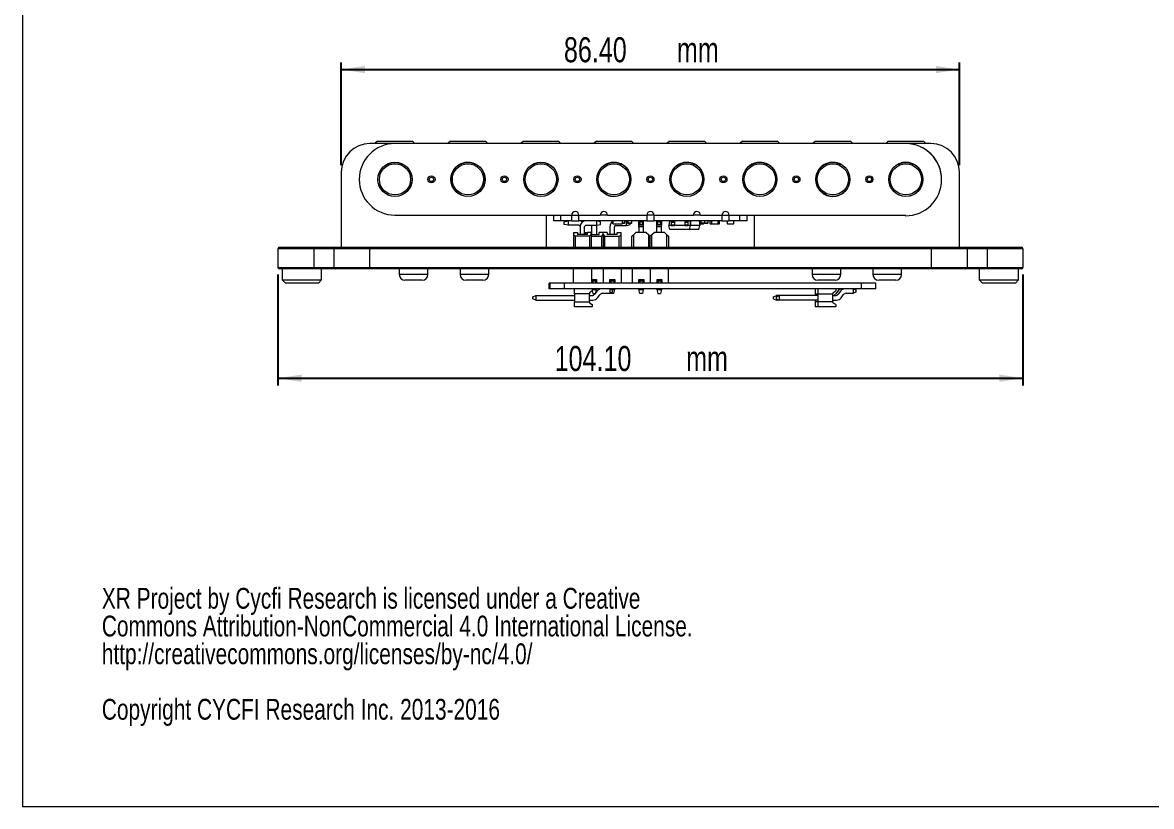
# Model space of a CAD drawing. Header units: millimetres. Extents: x 6 to 293, y 6 to 206.
# Drawn here: x 5.8 to 163.6, y 5.6 to 115.2 of the extents above; entities that cross this region are included whole.
import ezdxf

# ---------------------------------------------------------------- set-up
doc = ezdxf.new("R2010")
doc.units = ezdxf.units.MM
doc.layers.add('SLD-0', color=179, linetype='Continuous')
doc.styles.add('SLDTEXTSTYLE0', font='TXT', dxfattribs={"width": 0.75})
doc.dimstyles.new('SLDDIMSTYLE0', dxfattribs={"dimtxt": 3.5, "dimasz": 3.302, "dimexe": 0, "dimexo": 0.0625, "dimgap": 0.875, "dimtad": 1, "dimrnd": 1e-09, "dimzin": 4, "dimdsep": 46, "dimtxsty": 'SLDTEXTSTYLE0', "dimsah": 1, "dimcen": 0.09, "dimadec": 0, "dimazin": 1, "dimtfac": 1, "dimtofl": 0, "dimtmove": 0, "dimatfit": 3, "dimfxl": 1, "dimfrac": 2, "dimtolj": 1, "dimtzin": 12, "dimarcsym": 0})

# ---------------------------------------------------------------- blocks, each defined once
blk = doc.blocks.new('SW_NOTE_0')
at = {"color": 0, "linetype": 'Continuous', "lineweight": 0, "char_height": 2.9104, "attachment_point": 1, "style": 'SLDTEXTSTYLE0'}
for s, insert in [('XR Project by Cycfi Research is licensed under a Creative', (0, 3.75)), ('Commons Attribution-NonCommercial 4.0 International License.', (0, -0.13)), ('http://creativecommons.org/licenses/by-nc/4.0/', (0, -4.01)), ('Copyright CYCFI Research Inc. 2013-2016', (0, -11.77))]:
    blk.add_mtext(s, dxfattribs=dict(at, insert=insert))
blk = doc.blocks.new('_D_10')
at = {"layer": 'SLD-0'}
for p, q in [((50.36, 95.26), (50.36, 109.62)), ((136.76, 95.26), (136.76, 109.62)), ((50.36, 108.62), (136.76, 108.62))]:
    blk.add_line(p, q, dxfattribs=at)
for points in [[(50.36, 108.62), (53.66, 108.11), (53.66, 109.12)], [(136.76, 108.62), (133.46, 109.12), (133.46, 108.11)]]:
    blk.add_solid(points, dxfattribs=at)
at = {"layer": 'SLD-0', "char_height": 3.5, "attachment_point": 1, "style": 'SLDTEXTSTYLE0'}
for s, insert in [('86.40', (81.47, 113.13, 0.1)), ('mm', (97.26, 113.13, 0.1))]:
    blk.add_mtext(s, dxfattribs=dict(at, insert=insert))
blk = doc.blocks.new('_D_11')
at = {"layer": 'SLD-0'}
for p, q in [((41.51, 79.96), (41.51, 64.46)), ((145.61, 79.96), (145.61, 64.46)), ((41.51, 65.46), (145.61, 65.46))]:
    blk.add_line(p, q, dxfattribs=at)
for points in [[(41.51, 65.46), (44.81, 64.95), (44.81, 65.97)], [(145.61, 65.46), (142.31, 65.97), (142.31, 64.95)]]:
    blk.add_solid(points, dxfattribs=at)
at = {"layer": 'SLD-0', "char_height": 3.5, "attachment_point": 1, "style": 'SLDTEXTSTYLE0'}
for s, insert in [('104.10', (80.17, 69.97, 0.1)), ('mm', (98.55, 69.97, 0.1))]:
    blk.add_mtext(s, dxfattribs=dict(at, insert=insert))

msp = doc.modelspace()

# ---------------------------------------------------------------- linework, layer by layer
at = {"color": 7, "linetype": 'Continuous', "lineweight": 0}
for p, q in [((5.815, 205.595), (5.815, 5.595)), ((5.815, 5.595), (292.815, 5.595))]:
    msp.add_line(p, q, dxfattribs=at)
at = {"color": 7, "linetype": 'Continuous', "lineweight": 15}
for p, q in [((57.859, 98.259), (54.359, 98.259)), ((55.409, 98.615), (55.109, 98.315)), ((55.409, 98.597), (55.109, 98.297)), ((55.109, 98.315), (55.109, 98.297)), ((55.109, 98.315), (55.127, 98.315)), ((55.109, 98.297), (55.109, 98.259)), ((55.109, 98.297), (60.609, 98.297)), ((55.409, 98.615), (60.309, 98.615)), ((55.409, 98.597), (60.309, 98.597)), ((129.259, 98.259), (57.859, 98.259)), ((60.609, 98.315), (60.309, 98.615)), ((60.609, 98.297), (60.309, 98.597)), ((60.59, 98.315), (60.609, 98.315)), ((60.609, 98.297), (60.609, 98.315)), ((60.609, 98.259), (60.609, 98.297)), ((65.609, 98.615), (65.309, 98.315)), ((65.609, 98.597), (65.309, 98.297)), ((65.309, 98.315), (65.309, 98.297)), ((65.309, 98.315), (65.327, 98.315)), ((65.309, 98.297), (65.309, 98.259)), ((65.309, 98.297), (70.809, 98.297)), ((65.609, 98.615), (70.509, 98.615)), ((65.609, 98.597), (70.509, 98.597)), ((70.809, 98.315), (70.509, 98.615)), ((70.809, 98.297), (70.509, 98.597)), ((70.79, 98.315), (70.809, 98.315)), ((70.809, 98.297), (70.809, 98.315)), ((70.809, 98.259), (70.809, 98.297)), ((75.809, 98.615), (75.509, 98.315)), ((75.809, 98.597), (75.509, 98.297)), ((75.509, 98.315), (75.509, 98.297)), ((75.509, 98.315), (75.527, 98.315)), ((75.509, 98.297), (75.509, 98.259)), ((75.509, 98.297), (80.336, 98.297)), ((75.809, 98.615), (80.118, 98.615)), ((75.809, 98.597), (80.11, 98.597)), ((80.11, 98.597), (80.709, 98.597)), ((80.118, 98.615), (80.709, 98.615)), ((80.336, 98.297), (81.009, 98.297)), ((81.009, 98.315), (80.709, 98.615)), ((81.009, 98.297), (80.709, 98.597)), ((80.99, 98.315), (81.009, 98.315)), ((81.009, 98.297), (81.009, 98.315)), ((81.009, 98.259), (81.009, 98.297)), ((86.009, 98.615), (85.709, 98.315)), ((86.009, 98.597), (85.709, 98.297)), ((85.709, 98.315), (85.709, 98.297)), ((85.709, 98.315), (85.727, 98.315)), ((85.709, 98.297), (85.709, 98.259)), ((85.709, 98.297), (91.209, 98.297)), ((86.009, 98.615), (90.909, 98.615)), ((86.009, 98.597), (90.909, 98.597)), ((91.209, 98.315), (90.909, 98.615)), ((91.209, 98.297), (90.909, 98.597)), ((91.19, 98.315), (91.209, 98.315)), ((91.209, 98.297), (91.209, 98.315)), ((91.209, 98.259), (91.209, 98.297)), ((96.209, 98.615), (95.909, 98.315)), ((96.209, 98.597), (95.909, 98.297)), ((95.909, 98.315), (95.909, 98.297)), ((95.909, 98.315), (95.927, 98.315)), ((95.909, 98.297), (95.909, 98.259)), ((95.909, 98.297), (100.592, 98.297)), ((96.209, 98.615), (101.109, 98.615)), ((96.209, 98.597), (100.381, 98.597)), ((100.381, 98.597), (101.109, 98.597)), ((100.592, 98.297), (101.409, 98.297)), ((101.409, 98.315), (101.109, 98.615)), ((101.409, 98.297), (101.109, 98.597)), ((101.39, 98.315), (101.409, 98.315)), ((101.409, 98.297), (101.409, 98.315)), ((101.409, 98.259), (101.409, 98.297)), ((106.409, 98.615), (106.109, 98.315)), ((106.409, 98.597), (106.109, 98.297)), ((106.109, 98.315), (106.109, 98.297)), ((106.109, 98.315), (106.127, 98.315)), ((106.109, 98.297), (106.109, 98.259)), ((106.109, 98.297), (110.566, 98.297)), ((106.409, 98.615), (111.157, 98.615)), ((106.409, 98.597), (110.38, 98.597)), ((110.38, 98.597), (111.309, 98.597)), ((110.566, 98.297), (111.609, 98.297)), ((111.157, 98.615), (111.309, 98.615)), ((111.609, 98.315), (111.309, 98.615)), ((111.609, 98.297), (111.309, 98.597)), ((111.59, 98.315), (111.609, 98.315)), ((111.609, 98.297), (111.609, 98.315)), ((111.609, 98.259), (111.609, 98.297)), ((116.609, 98.615), (116.309, 98.315)), ((116.609, 98.597), (116.309, 98.297)), ((116.309, 98.315), (116.309, 98.297)), ((116.309, 98.315), (116.327, 98.315)), ((116.309, 98.297), (116.309, 98.259)), ((116.309, 98.297), (121.809, 98.297)), ((116.609, 98.615), (121.509, 98.615)), ((116.609, 98.597), (121.509, 98.597)), ((121.809, 98.315), (121.509, 98.615)), ((121.809, 98.297), (121.509, 98.597)), ((121.79, 98.315), (121.809, 98.315)), ((121.809, 98.297), (121.809, 98.315)), ((121.809, 98.259), (121.809, 98.297)), ((126.809, 98.615), (126.509, 98.315)), ((126.809, 98.597), (126.509, 98.297)), ((126.509, 98.315), (126.509, 98.297)), ((126.509, 98.315), (126.527, 98.315)), ((126.509, 98.297), (126.509, 98.259)), ((126.509, 98.297), (131.983, 98.297)), ((126.809, 98.615), (131.429, 98.615)), ((126.809, 98.597), (131.686, 98.597)), ((132.759, 98.259), (129.259, 98.259)), ((131.429, 98.615), (131.709, 98.615)), ((131.686, 98.597), (131.709, 98.597)), ((132.009, 98.315), (131.709, 98.615)), ((132.009, 98.297), (131.709, 98.597)), ((131.983, 98.297), (132.009, 98.297)), ((131.99, 98.315), (132.009, 98.315)), ((132.009, 98.297), (132.009, 98.315)), ((132.009, 98.259), (132.009, 98.297)), ((50.359, 94.259), (50.359, 83.759)), ((136.759, 83.759), (136.759, 94.259)), ((57.859, 88.259), (82.559, 88.259)), ((79.059, 83.759), (79.059, 88.259)), ((80.059, 87.466), (80.059, 88.259)), ((80.059, 87.459), (80.059, 87.466)), ((81.059, 87.466), (80.059, 87.466)), ((81.059, 87.459), (80.059, 87.459)), ((82.549, 87.466), (81.059, 87.466)), ((82.021, 87.459), (81.059, 87.459)), ((81.509, 87.336), (82.049, 87.466)), ((81.509, 86.966), (81.509, 87.336)), ((82.049, 86.836), (81.509, 86.966)), ((82.049, 87.466), (82.049, 86.836)), ((83.549, 86.836), (82.049, 86.836)), ((82.549, 88.259), (82.549, 87.466)), ((82.549, 87.466), (83.569, 87.466)), ((82.559, 88.266), (83.559, 88.266)), ((83.559, 88.259), (86.559, 88.259)), ((83.569, 87.466), (83.569, 88.259)), ((83.569, 87.466), (83.569, 87.466)), ((93.049, 87.466), (83.569, 87.466)), ((84.447, 87.459), (83.652, 87.459)), ((83.709, 87.46), (83.709, 87.45)), ((84.549, 86.836), (86.049, 86.836)), ((85.986, 86.836), (86.024, 86.644)), ((86.049, 86.836), (86.049, 87.466)), ((86.049, 86.836), (86.589, 86.966)), ((86.589, 87.336), (86.05, 87.466)), ((88.221, 87.459), (86.077, 87.459)), ((87.559, 88.266), (86.559, 88.266)), ((86.589, 86.966), (86.589, 87.336)), ((87.559, 88.259), (93.059, 88.259)), ((88.221, 87.466), (88.221, 87.116)), ((88.221, 87.146), (88.221, 87.436)), ((88.221, 87.436), (88.222, 87.436)), ((88.222, 87.146), (88.221, 87.146)), ((88.222, 87.116), (88.221, 87.116)), ((88.222, 87.436), (88.222, 87.466)), ((88.222, 87.436), (88.224, 87.436)), ((88.222, 87.116), (88.222, 87.146)), ((88.225, 87.146), (88.222, 87.146)), ((88.225, 87.116), (88.222, 87.116)), ((88.224, 87.466), (88.224, 87.436)), ((88.224, 87.436), (88.225, 87.436)), ((88.225, 87.436), (88.225, 87.146)), ((88.225, 87.116), (88.225, 87.146)), ((88.225, 87.146), (88.225, 87.146)), ((88.226, 87.116), (88.225, 87.116)), ((88.226, 87.116), (88.226, 87.466)), ((88.369, 87.116), (88.226, 87.116)), ((88.227, 87.106), (88.227, 87.116)), ((88.23, 87.106), (88.227, 87.106)), ((88.23, 87.106), (88.23, 87.116)), ((88.369, 87.106), (88.23, 87.106)), ((88.369, 87.021), (88.369, 87.461)), ((89.624, 87.016), (88.374, 87.016)), ((88.709, 86.829), (90.209, 86.829)), ((89.629, 87.461), (89.629, 87.021)), ((89.925, 87.116), (89.629, 87.116)), ((89.917, 87.106), (89.629, 87.106)), ((89.917, 87.106), (89.917, 87.116)), ((89.925, 87.466), (89.925, 87.116)), ((90.414, 87.459), (89.925, 87.459)), ((90.209, 86.83), (90.208, 87.459)), ((90.414, 87.41), (90.209, 87.459)), ((90.209, 86.83), (90.749, 86.96)), ((90.414, 87.466), (90.414, 87.116)), ((90.414, 87.436), (90.415, 87.436)), ((90.414, 87.146), (90.414, 87.436)), ((90.415, 87.146), (90.414, 87.146)), ((90.414, 87.116), (90.415, 87.116)), ((90.415, 87.436), (90.415, 87.466)), ((90.415, 87.436), (90.418, 87.436)), ((90.415, 87.116), (90.415, 87.146)), ((90.418, 87.146), (90.415, 87.146)), ((90.415, 87.116), (90.418, 87.116)), ((90.418, 87.461), (90.418, 87.436)), ((90.419, 87.461), (90.418, 87.461)), ((90.418, 87.436), (90.419, 87.436)), ((90.418, 87.116), (90.418, 87.146)), ((90.418, 87.146), (90.419, 87.146)), ((90.419, 87.116), (90.418, 87.116)), ((90.419, 87.116), (90.419, 87.461)), ((90.419, 87.436), (90.419, 87.146)), ((90.929, 87.116), (90.419, 87.116)), ((90.422, 87.106), (90.422, 87.116)), ((90.423, 87.106), (90.422, 87.106)), ((90.423, 87.106), (90.423, 87.116)), ((90.923, 87.106), (90.423, 87.106)), ((90.749, 86.96), (90.749, 87.106)), ((90.923, 87.106), (90.923, 87.116)), ((90.929, 87.466), (90.929, 87.116)), ((91.939, 87.459), (90.929, 87.459)), ((91.939, 86.839), (91.939, 87.466)), ((91.939, 86.839), (92.069, 86.969)), ((92.569, 86.839), (91.939, 86.839)), ((91.939, 86.639), (91.939, 86.839)), ((91.942, 87.466), (92.069, 87.339)), ((92.069, 87.339), (92.069, 86.969)), ((92.439, 87.339), (92.069, 87.339)), ((92.069, 86.969), (92.439, 86.969)), ((92.439, 87.339), (92.566, 87.466)), ((92.439, 86.969), (92.439, 87.339)), ((92.439, 86.969), (92.569, 86.839)), ((92.569, 87.466), (92.569, 86.839)), ((93.049, 87.459), (92.569, 87.459)), ((92.569, 86.839), (92.569, 86.639)), ((92.569, 86.836), (92.569, 86.836)), ((93.049, 88.259), (93.049, 87.466)), ((93.049, 87.466), (93.049, 87.459)), ((93.049, 87.466), (94.069, 87.466)), ((93.049, 87.459), (94.069, 87.459)), ((94.059, 88.266), (93.059, 88.266)), ((94.059, 88.259), (99.559, 88.259)), ((94.069, 87.466), (94.069, 88.259)), ((94.069, 87.459), (94.069, 87.466)), ((103.549, 87.466), (94.069, 87.466)), ((94.441, 87.459), (94.069, 87.459)), ((94.479, 86.836), (94.479, 87.466)), ((94.609, 87.336), (94.479, 87.466)), ((94.479, 86.836), (94.609, 86.966)), ((95.109, 86.836), (94.479, 86.836)), ((94.479, 86.651), (94.479, 86.836)), ((94.609, 86.966), (94.609, 87.336)), ((94.979, 87.336), (94.609, 87.336)), ((94.609, 86.966), (94.979, 86.966)), ((94.979, 87.336), (95.109, 87.466)), ((94.979, 86.966), (94.979, 87.336)), ((95.109, 86.836), (94.979, 86.966)), ((95.109, 87.466), (95.109, 86.836)), ((96.476, 87.459), (95.147, 87.459)), ((96.234, 87.443), (96.154, 86.793)), ((96.281, 86.243), (96.154, 86.793)), ((96.476, 86.793), (96.154, 86.793)), ((96.476, 87.443), (96.234, 87.443)), ((96.476, 87.466), (96.476, 87.396)), ((96.476, 87.396), (96.96, 87.396)), ((96.476, 87.396), (96.476, 87.296)), ((96.476, 87.296), (96.96, 87.296)), ((96.476, 87.296), (96.476, 86.893)), ((96.476, 86.893), (96.96, 86.893)), ((96.476, 86.893), (96.476, 86.793)), ((96.476, 86.793), (96.96, 86.793)), ((96.96, 87.466), (96.96, 87.396)), ((97.413, 87.459), (96.96, 87.459)), ((98.349, 87.443), (96.96, 87.443)), ((96.96, 87.296), (96.96, 87.396)), ((96.96, 86.893), (96.96, 87.296)), ((96.96, 86.793), (96.96, 86.893)), ((98.349, 86.793), (96.96, 86.793)), ((97.413, 87.466), (97.413, 87.443)), ((97.896, 87.443), (97.896, 87.466)), ((98.256, 87.443), (98.256, 87.466)), ((98.349, 87.466), (98.349, 87.396)), ((98.832, 87.396), (98.349, 87.396)), ((98.349, 87.396), (98.349, 87.296)), ((98.349, 87.296), (98.832, 87.296)), ((98.349, 87.296), (98.349, 86.893)), ((98.349, 86.893), (98.832, 86.893)), ((98.349, 86.893), (98.349, 86.793)), ((98.349, 86.793), (98.832, 86.793)), ((98.832, 87.466), (98.832, 87.396)), ((99.075, 87.443), (98.832, 87.443)), ((98.832, 87.296), (98.832, 87.396)), ((98.832, 86.893), (98.832, 87.296)), ((98.832, 86.793), (98.832, 86.893)), ((99.154, 86.793), (98.832, 86.793)), ((99.027, 86.243), (99.154, 86.793)), ((99.075, 87.443), (99.154, 86.793)), ((99.193, 87.396), (99.08, 87.396)), ((99.193, 86.793), (99.154, 86.793)), ((99.193, 87.466), (99.193, 87.396)), ((99.645, 87.459), (99.193, 87.459)), ((100.371, 87.443), (99.193, 87.443)), ((99.193, 87.296), (99.193, 87.396)), ((99.193, 86.893), (99.193, 87.296)), ((99.193, 86.793), (99.193, 86.893)), ((100.451, 86.793), (99.193, 86.793)), ((100.559, 88.266), (99.559, 88.266)), ((99.645, 87.466), (99.645, 87.443)), ((100.129, 87.443), (100.129, 87.466)), ((100.324, 86.243), (100.451, 86.793)), ((100.371, 87.443), (100.451, 86.793)), ((100.973, 87.016), (100.424, 87.016)), ((100.559, 88.259), (103.559, 88.259)), ((100.591, 87.466), (100.591, 87.116)), ((100.591, 87.146), (100.591, 87.436)), ((100.591, 87.436), (100.592, 87.436)), ((100.592, 87.146), (100.591, 87.146)), ((100.591, 87.116), (100.592, 87.116)), ((100.592, 87.436), (100.592, 87.466)), ((100.592, 87.436), (100.595, 87.436)), ((100.592, 87.116), (100.592, 87.146)), ((100.595, 87.146), (100.592, 87.146)), ((100.592, 87.116), (100.595, 87.116)), ((100.595, 87.461), (100.595, 87.436)), ((100.596, 87.461), (100.595, 87.461)), ((100.595, 87.436), (100.596, 87.436)), ((100.595, 87.116), (100.595, 87.146)), ((100.595, 87.146), (100.596, 87.146)), ((100.596, 87.116), (100.595, 87.116)), ((100.596, 87.116), (100.596, 87.461)), ((100.596, 87.436), (100.596, 87.146)), ((101.106, 87.116), (100.596, 87.116)), ((100.599, 87.106), (100.599, 87.116)), ((100.6, 87.106), (100.599, 87.106)), ((100.6, 87.106), (100.6, 87.116)), ((101.1, 87.106), (100.6, 87.106)), ((100.978, 87.106), (100.978, 87.021)), ((101.1, 87.106), (101.1, 87.116)), ((101.59, 87.106), (101.1, 87.106)), ((101.106, 87.466), (101.106, 87.116)), ((101.596, 87.116), (101.106, 87.116)), ((101.59, 87.106), (101.59, 87.116)), ((101.596, 87.466), (101.596, 87.116)), ((101.909, 87.459), (101.596, 87.459)), ((101.909, 87.021), (101.909, 87.461)), ((102.144, 87.016), (101.914, 87.016)), ((102.139, 87.021), (102.139, 87.461)), ((102.994, 87.016), (102.144, 87.016)), ((103.164, 87.016), (102.994, 87.016)), ((102.999, 87.461), (102.999, 87.021)), ((103.169, 87.461), (103.169, 87.021)), ((103.549, 87.459), (103.169, 87.459)), ((103.549, 88.259), (103.549, 87.466)), ((103.549, 87.466), (103.549, 87.459)), ((103.549, 87.466), (104.569, 87.466)), ((103.549, 87.459), (104.322, 87.459)), ((103.559, 88.266), (104.559, 88.266)), ((104.322, 87.021), (104.322, 87.461)), ((104.324, 87.021), (104.324, 87.461)), ((104.329, 87.016), (104.327, 87.016)), ((105.179, 87.016), (104.329, 87.016)), ((104.559, 88.259), (129.259, 88.259)), ((104.569, 87.466), (104.569, 88.259)), ((106.059, 87.466), (104.569, 87.466)), ((105.184, 87.461), (105.184, 87.021)), ((106.059, 87.459), (105.184, 87.459)), ((107.059, 87.466), (106.059, 87.466)), ((107.059, 87.459), (106.059, 87.459)), ((107.059, 87.466), (107.059, 88.259)), ((107.059, 87.459), (107.059, 87.466)), ((108.059, 88.259), (108.059, 83.759)), ((82.799, 85.851), (82.799, 85.551)), ((82.799, 85.851), (83.349, 85.851)), ((83.049, 85.301), (82.799, 85.551)), ((82.799, 85.551), (82.799, 83.759)), ((85.049, 85.301), (83.049, 85.301)), ((83.049, 85.301), (83.049, 83.759)), ((83.349, 85.851), (83.349, 85.551)), ((84.749, 85.551), (83.349, 85.551)), ((83.734, 86.651), (83.734, 85.551)), ((84.364, 85.551), (84.364, 86.651)), ((84.459, 85.844), (84.749, 85.844)), ((84.459, 85.844), (84.459, 85.551)), ((84.749, 85.551), (84.749, 85.851)), ((85.299, 85.851), (84.749, 85.851)), ((85.049, 85.301), (85.299, 85.551)), ((85.049, 85.301), (85.049, 83.759)), ((85.299, 85.551), (85.299, 85.851)), ((85.299, 85.551), (85.299, 83.759)), ((85.299, 85.544), (86.409, 85.544)), ((86.709, 85.294), (85.299, 85.294)), ((85.394, 85.544), (85.394, 86.644)), ((86.024, 86.644), (86.024, 85.544)), ((86.409, 85.544), (86.409, 85.844)), ((86.959, 85.844), (86.409, 85.844)), ((86.709, 85.294), (86.959, 85.544)), ((86.709, 85.294), (86.709, 83.759)), ((86.959, 85.544), (86.959, 85.844)), ((87.509, 85.844), (86.959, 85.844)), ((86.959, 85.544), (86.959, 83.759)), ((86.959, 85.544), (87.209, 85.294)), ((89.209, 85.294), (87.209, 85.294)), ((87.209, 83.759), (87.209, 85.294)), ((87.509, 85.844), (87.509, 85.544)), ((88.909, 85.544), (87.509, 85.544)), ((87.894, 86.644), (87.894, 85.544)), ((88.524, 85.544), (88.524, 86.644)), ((88.909, 85.544), (88.909, 85.844)), ((88.909, 85.844), (89.459, 85.844)), ((89.459, 85.544), (89.209, 85.294)), ((89.209, 83.759), (89.209, 85.294)), ((89.459, 85.544), (89.459, 85.844)), ((89.459, 83.759), (89.459, 85.544)), ((90.984, 85.301), (91.234, 85.551)), ((90.984, 83.759), (90.984, 85.301)), ((91.534, 85.851), (91.234, 85.551)), ((91.234, 83.759), (91.234, 85.551)), ((92.974, 85.851), (91.534, 85.851)), ((92.569, 86.639), (91.939, 86.639)), ((91.939, 86.639), (91.939, 85.851)), ((92.569, 86.639), (92.569, 85.851)), ((92.974, 85.851), (93.274, 85.551)), ((93.274, 85.551), (93.274, 83.759)), ((93.524, 85.301), (93.274, 85.551)), ((93.774, 85.551), (93.524, 85.301)), ((93.524, 83.759), (93.524, 85.301)), ((93.774, 85.551), (94.074, 85.851)), ((93.774, 83.759), (93.774, 85.551)), ((95.514, 85.851), (94.074, 85.851)), ((94.479, 85.851), (94.479, 86.651)), ((94.479, 86.651), (95.109, 86.651)), ((95.109, 85.851), (95.109, 86.651)), ((95.514, 85.851), (95.814, 85.551)), ((95.814, 85.551), (95.814, 83.759)), ((95.814, 85.551), (96.064, 85.301)), ((96.064, 85.301), (96.064, 83.759)), ((99.027, 86.243), (96.281, 86.243)), ((100.324, 86.243), (99.027, 86.243)), ((41.709, 83.759), (46.509, 83.759)), ((46.509, 83.559), (46.509, 83.759)), ((46.509, 83.759), (49.509, 83.759)), ((49.509, 83.759), (54.309, 83.759)), ((54.309, 83.759), (132.809, 83.759)), ((54.309, 83.559), (54.309, 83.759)), ((132.809, 83.759), (132.809, 83.559)), ((132.809, 83.759), (137.609, 83.759)), ((137.609, 83.759), (140.609, 83.759)), ((140.609, 83.759), (140.609, 83.559)), ((140.609, 83.759), (145.409, 83.759)), ((46.509, 83.559), (41.509, 83.559)), ((41.509, 83.559), (41.509, 80.959)), ((46.509, 83.559), (46.509, 80.959)), ((49.309, 83.559), (46.509, 83.559)), ((54.309, 83.559), (49.309, 83.559)), ((49.309, 83.559), (49.309, 80.959)), ((132.809, 83.559), (54.309, 83.559)), ((54.309, 83.559), (54.309, 80.959)), ((132.809, 83.559), (132.809, 80.959)), ((137.809, 83.559), (132.809, 83.559)), ((137.809, 83.559), (137.809, 80.959)), ((140.609, 83.559), (137.809, 83.559)), ((140.609, 83.559), (140.609, 80.959)), ((145.609, 83.559), (140.609, 83.559)), ((145.609, 83.559), (145.609, 80.959)), ((41.509, 80.959), (46.509, 80.959)), ((46.509, 80.759), (41.709, 80.759)), ((42.109, 80.759), (42.109, 79.209)), ((46.509, 80.759), (46.509, 80.959)), ((46.509, 80.959), (49.309, 80.959)), ((49.509, 80.759), (46.509, 80.759)), ((47.609, 79.209), (47.609, 80.759)), ((49.309, 80.959), (54.309, 80.959)), ((54.309, 80.759), (49.509, 80.759)), ((54.309, 80.959), (132.809, 80.959)), ((54.309, 80.759), (54.309, 80.959)), ((132.809, 80.759), (54.309, 80.759)), ((58.459, 80.759), (58.459, 79.959)), ((62.459, 79.959), (62.459, 80.759)), ((66.959, 80.759), (66.959, 79.959)), ((70.959, 79.959), (70.959, 80.759)), ((82.831, 78.759), (82.831, 80.759)), ((85.371, 78.759), (85.371, 80.759)), ((86.97, 80.759), (86.97, 78.759)), ((89.51, 78.759), (89.51, 80.759)), ((91.017, 80.759), (91.017, 78.759)), ((93.557, 78.759), (93.557, 80.759)), ((96.097, 78.759), (96.097, 80.759)), ((116.159, 80.759), (116.159, 79.959)), ((120.159, 79.959), (120.159, 80.759)), ((124.659, 80.759), (124.659, 79.959)), ((128.659, 79.959), (128.659, 80.759)), ((132.809, 80.759), (132.809, 80.959)), ((132.809, 80.959), (137.809, 80.959)), ((137.609, 80.759), (132.809, 80.759)), ((140.609, 80.759), (137.609, 80.759)), ((137.809, 80.959), (140.609, 80.959)), ((139.509, 80.759), (139.509, 79.209)), ((140.609, 80.959), (140.609, 80.759)), ((140.609, 80.959), (145.609, 80.959)), ((145.409, 80.759), (140.609, 80.759)), ((145.009, 79.209), (145.009, 80.759)), ((42.109, 79.209), (42.559, 78.759)), ((42.109, 79.209), (47.609, 79.209)), ((47.159, 78.759), (47.609, 79.209)), ((61.659, 79.159), (59.259, 79.159)), ((70.159, 79.159), (67.759, 79.159)), ((85.371, 79.259), (86.04, 79.259)), ((85.394, 79.259), (85.394, 78.759)), ((85.5, 79.259), (85.5, 79.009)), ((85.9, 79.009), (85.5, 79.009)), ((85.5, 79.009), (85.5, 78.759)), ((85.9, 79.259), (85.9, 79.009)), ((85.9, 79.009), (85.9, 78.759)), ((86.024, 78.759), (86.024, 79.259)), ((86.04, 79.259), (86.04, 78.759)), ((87.9, 79.259), (88.58, 79.259)), ((87.9, 78.759), (87.9, 79.259)), ((88.04, 79.259), (88.04, 79.009)), ((88.44, 79.009), (88.04, 79.009)), ((88.04, 79.009), (88.04, 78.759)), ((88.44, 79.259), (88.44, 79.009)), ((88.44, 79.009), (88.44, 78.759)), ((88.524, 79.259), (88.524, 78.759)), ((88.58, 79.259), (88.58, 78.759)), ((91.947, 78.759), (91.947, 79.259)), ((91.947, 79.259), (92.627, 79.259)), ((92.087, 79.259), (92.087, 79.009)), ((92.487, 79.009), (92.087, 79.009)), ((92.087, 79.009), (92.087, 78.759)), ((92.487, 79.259), (92.487, 79.009)), ((92.487, 79.009), (92.487, 78.759)), ((92.569, 79.259), (92.569, 78.759)), ((92.627, 79.259), (92.627, 78.759)), ((94.487, 79.259), (95.167, 79.259)), ((94.487, 78.759), (94.487, 79.259)), ((94.627, 79.259), (94.627, 79.009)), ((95.027, 79.009), (94.627, 79.009)), ((94.627, 79.009), (94.627, 78.759)), ((95.027, 79.259), (95.027, 79.009)), ((95.027, 79.009), (95.027, 78.759)), ((95.109, 79.259), (95.109, 78.759)), ((95.167, 79.259), (95.167, 78.759)), ((119.359, 79.159), (116.959, 79.159)), ((127.859, 79.159), (125.459, 79.159)), ((139.509, 79.209), (139.959, 78.759)), ((139.509, 79.209), (145.009, 79.209)), ((144.559, 78.759), (145.009, 79.209)), ((47.159, 78.759), (42.559, 78.759)), ((79.419, 77.959), (79.419, 78.759)), ((79.559, 78.759), (79.419, 78.759)), ((79.559, 77.959), (79.419, 77.959)), ((79.559, 77.959), (79.559, 78.759)), ((81.559, 78.759), (79.559, 78.759)), ((81.559, 77.959), (79.559, 77.959)), ((81.559, 77.959), (81.559, 78.759)), ((123.059, 78.759), (81.559, 78.759)), ((123.059, 77.959), (81.559, 77.959)), ((82.934, 77.259), (82.934, 77.959)), ((85.434, 77.659), (85.034, 77.409)), ((85.034, 77.409), (85.034, 77.259)), ((85.434, 77.959), (85.434, 77.659)), ((85.434, 77.84), (86.024, 77.84)), ((85.434, 77.67), (85.523, 77.3)), ((86.094, 77.639), (85.784, 77.225)), ((85.919, 77.405), (86.024, 77.84)), ((86.024, 77.84), (86.024, 77.959)), ((86.884, 77.329), (87.934, 77.329)), ((87.934, 77.329), (87.934, 77.959)), ((87.934, 77.959), (88.234, 77.809)), ((88.234, 77.479), (87.934, 77.329)), ((88.023, 77.3), (88.008, 77.366)), ((88.173, 77.84), (88.524, 77.84)), ((88.234, 77.809), (88.234, 77.479)), ((88.524, 77.84), (88.394, 77.3)), ((88.524, 77.959), (88.524, 77.84)), ((91.939, 77.846), (91.939, 77.959)), ((91.939, 77.846), (92.569, 77.846)), ((92.069, 77.306), (91.939, 77.846)), ((92.439, 77.306), (92.069, 77.306)), ((92.569, 77.846), (92.439, 77.306)), ((92.569, 77.959), (92.569, 77.846)), ((94.479, 77.959), (94.479, 77.846)), ((94.479, 77.846), (95.109, 77.846)), ((94.479, 77.846), (94.609, 77.306)), ((94.609, 77.306), (94.979, 77.306)), ((95.109, 77.846), (94.979, 77.306)), ((95.109, 77.959), (95.109, 77.846)), ((116.571, 77.959), (116.571, 77.259)), ((116.963, 77.959), (116.963, 77.259)), ((119.063, 77.409), (119.463, 77.659)), ((119.063, 77.409), (119.063, 77.259)), ((119.731, 77.639), (119.421, 77.225)), ((119.463, 77.959), (119.463, 77.659)), ((120.123, 77.639), (119.813, 77.225)), ((120.913, 77.329), (121.963, 77.329)), ((121.963, 77.329), (121.963, 77.959)), ((121.963, 77.959), (122.263, 77.809)), ((122.263, 77.479), (121.963, 77.329)), ((122.263, 77.809), (122.263, 77.479)), ((123.059, 77.959), (123.059, 78.759)), ((125.059, 78.759), (123.059, 78.759)), ((125.059, 77.959), (123.059, 77.959)), ((125.059, 77.959), (125.059, 78.759)), ((144.559, 78.759), (139.959, 78.759)), ((77.134, 76.844), (77.534, 77.024)), ((77.134, 76.574), (77.134, 76.844)), ((77.534, 76.394), (77.134, 76.574)), ((77.534, 77.024), (77.534, 76.394)), ((77.534, 77.024), (82.934, 77.024)), ((77.534, 76.394), (82.934, 76.394)), ((85.034, 77.259), (82.934, 77.259)), ((82.934, 77.259), (82.934, 76.159)), ((82.934, 75.459), (82.934, 76.159)), ((82.934, 76.159), (85.034, 76.159)), ((85.034, 76.159), (85.034, 77.259)), ((85.034, 77.024), (85.384, 77.024)), ((85.034, 76.394), (85.534, 76.394)), ((85.034, 76.159), (85.034, 76.009)), ((85.034, 76.009), (85.434, 75.759)), ((85.434, 75.759), (85.434, 75.459)), ((85.523, 77.3), (85.84, 77.3)), ((86.174, 76.715), (86.484, 77.129)), ((88.394, 77.3), (88.023, 77.3)), ((110.771, 76.844), (111.171, 77.024)), ((110.771, 76.574), (110.771, 76.844)), ((110.771, 76.574), (111.171, 76.394)), ((111.163, 76.844), (111.563, 77.024)), ((111.163, 76.574), (111.163, 76.844)), ((111.163, 76.574), (111.563, 76.394)), ((111.171, 77.024), (111.171, 76.848)), ((111.563, 77.024), (111.171, 77.024)), ((111.171, 76.571), (111.171, 76.394)), ((111.563, 76.394), (111.171, 76.394)), ((111.563, 77.024), (111.563, 76.394)), ((116.963, 77.024), (111.563, 77.024)), ((116.963, 76.394), (111.563, 76.394)), ((116.571, 77.259), (116.963, 77.259)), ((116.571, 77.259), (116.571, 77.024)), ((116.571, 76.394), (116.571, 76.159)), ((116.963, 76.159), (116.571, 76.159)), ((116.571, 76.159), (116.571, 75.459)), ((116.963, 77.259), (119.063, 77.259)), ((116.963, 77.259), (116.963, 76.159)), ((119.063, 76.159), (116.963, 76.159)), ((116.963, 76.159), (116.963, 75.459)), ((119.063, 76.159), (119.063, 77.259)), ((119.063, 77.024), (119.413, 77.024)), ((119.063, 76.394), (119.562, 76.394)), ((119.063, 76.159), (119.063, 76.009)), ((119.463, 75.759), (119.063, 76.009)), ((119.463, 75.759), (119.463, 75.459)), ((120.203, 76.715), (120.513, 77.129)), ((85.434, 75.459), (82.934, 75.459)), ((116.963, 75.459), (116.571, 75.459)), ((119.463, 75.459), (116.963, 75.459))]:
    msp.add_line(p, q, dxfattribs=at)
at = {"color": 8, "linetype": 'Continuous', "lineweight": 15}
for p, q in [((81.059, 87.466), (81.059, 88.259)), ((81.059, 87.459), (81.059, 87.466)), ((99.193, 87.296), (99.093, 87.296)), ((99.193, 86.893), (99.142, 86.893)), ((106.059, 87.466), (106.059, 88.259)), ((106.059, 87.459), (106.059, 87.466)), ((62.459, 79.959), (58.459, 79.959)), ((70.959, 79.959), (66.959, 79.959)), ((120.159, 79.959), (116.159, 79.959)), ((128.659, 79.959), (124.659, 79.959))]:
    msp.add_line(p, q, dxfattribs=at)
at = {"color": 7, "linetype": 'Continuous', "lineweight": 15, "flags": 128}
msp.add_lwpolyline([(129.259, 95.641), (128.821, 95.6), (128.608, 95.55)], dxfattribs=at)
at = {"color": 7, "linetype": 'Continuous', "lineweight": 15}
for centre, radius in [((57.859, 93.259), 2.385), ((57.859, 93.259), 2.381), ((57.859, 93.259), 2.181), ((68.059, 93.259), 2.385), ((68.059, 93.259), 2.381), ((68.059, 93.259), 2.181), ((78.259, 93.259), 2.385), ((78.259, 93.259), 2.381), ((78.259, 93.259), 2.181), ((88.459, 93.259), 2.385), ((88.459, 93.259), 2.381), ((88.459, 93.259), 2.181), ((98.659, 93.259), 2.385), ((98.659, 93.259), 2.381), ((98.659, 93.259), 2.181), ((108.859, 93.259), 2.385), ((108.859, 93.259), 2.381), ((108.859, 93.259), 2.181), ((119.059, 93.259), 2.385), ((119.059, 93.259), 2.381), ((119.059, 93.259), 2.181), ((129.259, 93.259), 2.385), ((129.259, 93.259), 2.381), ((129.259, 93.259), 2.181), ((62.959, 93.259), 0.5), ((62.959, 93.259), 0.3), ((73.159, 93.259), 0.5), ((73.159, 93.259), 0.3), ((83.359, 93.259), 0.5), ((83.359, 93.259), 0.3), ((93.559, 93.259), 0.5), ((93.559, 93.259), 0.3), ((103.759, 93.259), 0.5), ((103.759, 93.259), 0.3), ((113.959, 93.259), 0.5), ((113.959, 93.259), 0.3), ((124.159, 93.259), 0.5), ((124.159, 93.259), 0.3)]:
    msp.add_circle(centre, radius, dxfattribs=at)
for centre, radius, start, end in [((54.359, 94.259), 4, 90, 180), ((57.859, 93.259), 5, 90, 270), ((129.215, 93.215), 5.044, 269.63346, 89.5), ((129.259, 93.259), 5, 0.00003, 90), ((132.759, 94.259), 4, 0, 90), ((68.059, 93.259), 2.381, 90, 246.39117), ((68.059, 93.259), 2.381, 66.39117, 90), ((88.459, 93.259), 2.381, 90, 160.27995), ((88.459, 93.259), 2.381, 250.27995, 90), ((98.659, 93.259), 2.381, 90, 167.90509), ((98.659, 93.259), 2.381, 347.90509, 90), ((108.859, 93.259), 2.381, 90, 163.97017), ((108.859, 93.259), 2.381, 343.97017, 90), ((119.059, 93.259), 2.381, 90, 329.69856), ((119.059, 93.259), 2.381, 59.69856, 90), ((129.259, 93.259), 2.381, 285.86576, 90), ((83.059, 88.259), 0.5, 0, 180), ((87.059, 88.259), 0.5, 0, 180), ((93.559, 88.259), 0.5, 0, 180), ((100.059, 88.259), 0.5, 0, 180), ((104.059, 88.259), 0.5, 0, 180), ((83.549, 86.651), 0.815, 52.15721, 90), ((83.549, 86.651), 0.185, 0, 90), ((84.549, 86.651), 0.815, 90, 180), ((84.549, 86.651), 0.185, 90, 180), ((88.709, 86.644), 0.815, 126.76151, 180), ((88.374, 87.461), 0.005, 90, 180), ((88.374, 87.021), 0.005, 180, 270), ((88.709, 86.644), 0.185, 90, 180), ((89.624, 87.461), 0.005, 0, 90), ((89.624, 87.021), 0.005, 270, 0), ((90.423, 87.461), 0.005, 89.99853, 180.00414), ((90.424, 87.461), 0.005, 89.99853, 180.00414), ((100.6, 87.461), 0.005, 89.99741, 180.00793), ((100.601, 87.461), 0.005, 89.99741, 180.00793), ((100.973, 87.021), 0.005, 270, 0), ((101.914, 87.461), 0.005, 90, 180), ((101.914, 87.021), 0.005, 180, 270), ((102.144, 87.461), 0.005, 90, 180), ((102.144, 87.021), 0.005, 180, 270), ((102.994, 87.461), 0.005, 0, 90), ((102.994, 87.021), 0.005, 270, 0), ((103.164, 87.461), 0.005, 0, 90), ((103.164, 87.021), 0.005, 270, 0), ((104.327, 87.461), 0.005, 90, 180), ((104.327, 87.021), 0.005, 180, 270), ((104.329, 87.461), 0.005, 90, 180), ((104.329, 87.021), 0.005, 180, 270), ((105.179, 87.461), 0.005, 0, 90), ((105.179, 87.021), 0.005, 270, 0), ((167.055, 55.463), 50.042, 139.05143, 139.18489), ((41.709, 83.559), 0.2, 90, 180), ((49.509, 83.559), 0.2, 90, 180), ((137.609, 83.559), 0.2, 0, 90), ((145.409, 83.559), 0.2, 0, 90), ((41.709, 80.959), 0.2, 180, 270), ((49.509, 80.959), 0.2, 180, 270), ((137.609, 80.959), 0.2, 270, 0), ((145.409, 80.959), 0.2, 270, 0), ((59.259, 79.959), 0.8, 180, 270), ((61.659, 79.959), 0.8, 270, 0), ((67.759, 79.959), 0.8, 180, 270), ((70.159, 79.959), 0.8, 270, 0), ((116.959, 79.959), 0.8, 180, 270), ((119.359, 79.959), 0.8, 270, 0), ((125.459, 79.959), 0.8, 180, 270), ((127.859, 79.959), 0.8, 270, 0), ((86.734, 77.159), 0.8, 90, 143.17916), ((86.884, 76.829), 0.5, 90, 143.17916), ((120.371, 77.159), 0.8, 90, 143.17916), ((120.763, 77.159), 0.8, 90, 143.17916), ((120.913, 76.829), 0.5, 90, 143.17916), ((85.384, 77.524), 0.5, 270, 323.17916), ((85.534, 77.194), 0.8, 270, 323.17916), ((119.021, 77.524), 0.5, 274.89723, 323.17916), ((119.413, 77.524), 0.5, 270, 323.17916), ((119.562, 77.194), 0.8, 270, 323.17916)]:
    msp.add_arc(centre, radius, start, end, dxfattribs=at)
for points, knots in [([(85.394, 86.644), (85.391, 86.669), (85.385, 86.717), (85.342, 86.778), (85.281, 86.821), (85.233, 86.827), (85.209, 86.829)], [0, 0, 0, 0, 0.2499994, 0.4999993, 0.7500006, 1, 1, 1, 1]), ([(95.109, 86.651), (95.109, 86.675), (95.109, 86.724), (95.109, 86.785), (95.109, 86.828), (95.109, 86.833), (95.109, 86.836)], [0, 0, 0, 0, 0.2500002, 0.4999997, 0.7500001, 1, 1, 1, 1])]:
    msp.add_open_spline(points, degree=3, knots=knots, dxfattribs=at)

# ---------------------------------------------------------------- block references
at = {"color": 7, "linetype": 'Continuous', "lineweight": 0}
msp.add_blockref('SW_NOTE_0', (16.889, 32.402), dxfattribs=at)

# ---------------------------------------------------------------- dimensions: what is measured, and where the dimension line sits
at = {"layer": 'SLD-0'}
for base, p1, p2, picture, middle in [((136.759, 108.615), (50.359, 94.259), (136.759, 94.259), '_D_10', (93.73, 108.615)), ((145.609, 65.459), (41.509, 80.959), (145.609, 80.959), '_D_11', (93.73, 65.459))]:
    dim = msp.add_linear_dim(base=base, p1=p1, p2=p2, text='<> mm', dimstyle='SLDDIMSTYLE0', dxfattribs=at)
    dim.commit()
    dim.dimension.update_dxf_attribs({"geometry": picture, "text_midpoint": middle, "dimtype": 160})

doc.saveas('drawing.dxf')
